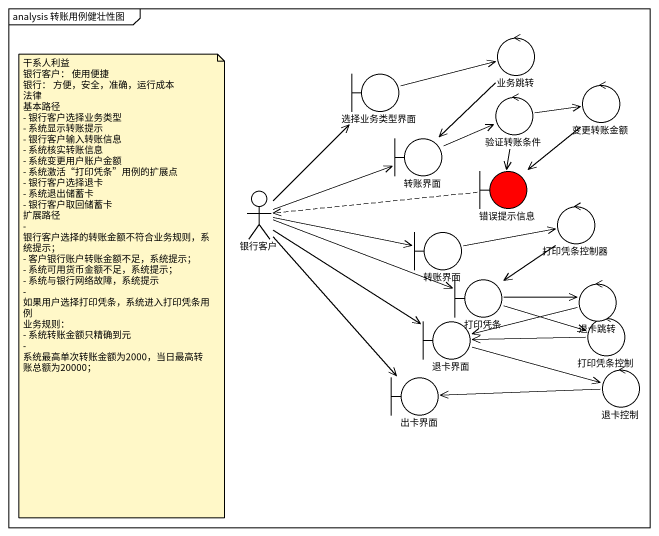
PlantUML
@startuml
mainframe analysis 转账用例健壮性图
control 业务跳转
boundary 选择业务类型界面
control 变更转账金额
control 验证转账条件
boundary 转账界面
boundary 错误提示信息 #FF0000
actor 银行客户
control 打印凭条控制器
boundary "转账界面" as 转账界面_2
boundary 打印凭条
control 退卡跳转
boundary 退卡界面
control 打印凭条控制
boundary 出卡界面
control 退卡控制
业务跳转 --> 转账界面
选择业务类型界面 -right-> 业务跳转
变更转账金额 --> 错误提示信息
验证转账条件 -right-> 变更转账金额
验证转账条件 --> 错误提示信息
转账界面 -right-> 验证转账条件
错误提示信息 .left.> 银行客户
银行客户 -up-> 选择业务类型界面
银行客户 -right-> 转账界面
银行客户 -right-> 转账界面_2
银行客户 -right-> 打印凭条
银行客户 --> 退卡界面
银行客户 --> 出卡界面
打印凭条控制器 --> 打印凭条
转账界面_2 -right-> 打印凭条控制器
打印凭条 -right-> 退卡跳转
打印凭条 -right-> 打印凭条控制
退卡跳转 -left-> 退卡界面
退卡界面 -right-> 退卡控制
打印凭条控制 -left-> 退卡界面
退卡控制 -left-> 出卡界面
note as N1
  干系人利益
  银行客户： 使用便捷
  银行： 方便，安全，准确，运行成本
  法律
  基本路径
  - 银行客户选择业务类型
  - 系统显示转账提示
  - 银行客户输入转账信息
  - 系统核实转账信息
  - 系统变更用户账户金额
  - 系统激活“打印凭条”用例的扩展点
  - 银行客户选择退卡
  - 系统退出储蓄卡
  - 银行客户取回储蓄卡
  扩展路径
  - 银行客户选择的转账金额不符合业务规则，系统提示；
  - 客户银行账户转账金额不足，系统提示；
  - 系统可用货币金额不足，系统提示；
  - 系统与银行网络故障，系统提示
  - 如果用户选择打印凭条，系统进入打印凭条用例
  业务规则：
  - 系统转账金额只精确到元
  - 系统最高单次转账金额为2000，当日最高转账总额为20000；
end note
@enduml
